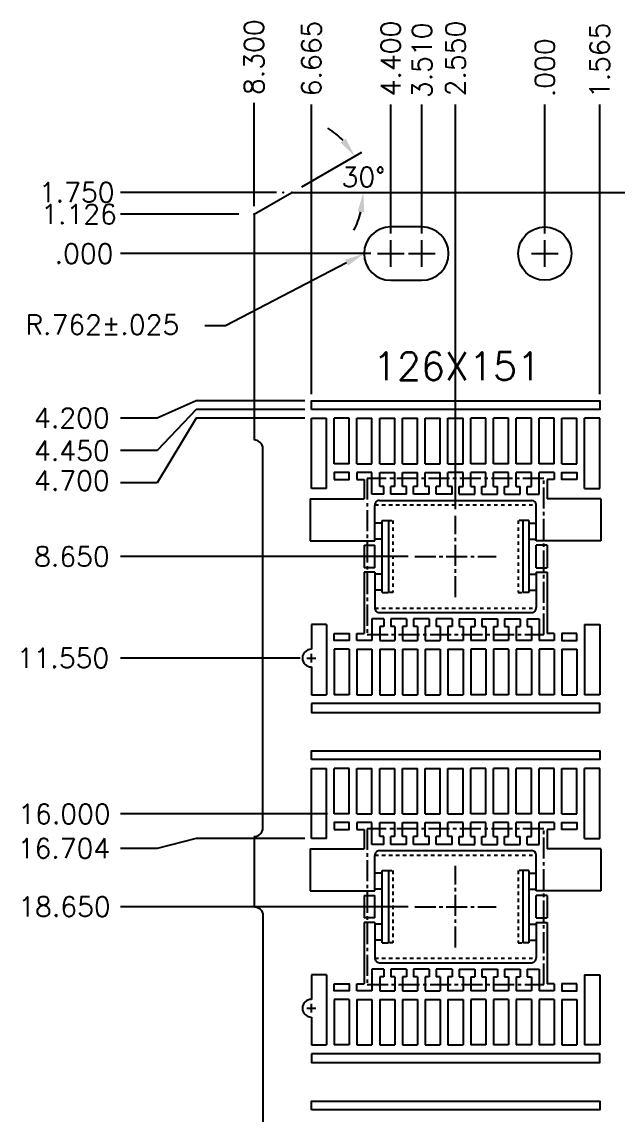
# Model space of a CAD drawing. Extents: x -22.4 to 36.1, y -70.8 to 7.
# Drawn here: x -14.93 to 2.06, y -24.57 to 6.62 of the extents above; entities that cross this region are included whole.
import ezdxf

# ---------------------------------------------------------------- set-up
doc = ezdxf.new("R2010")
doc.units = 0
doc.header["$LTSCALE"] = 0.8
doc.header["$MEASUREMENT"] = 0
doc.linetypes.add('CENTER2', pattern=[1.125, 0.75, -0.125, 0.125, -0.125])
doc.linetypes.add('HIDDEN2', pattern=[0.1875, 0.125, -0.0625])
doc.layers.add('1', color=7, linetype='Continuous')
doc.layers.add('1D', color=4, linetype='Continuous')
doc.styles.add('SIMPLEX', font='SIMPLEX')

msp = doc.modelspace()

# ---------------------------------------------------------------- linework, layer by layer
at = {"layer": '1'}
for p, q in [((-8.3, 1.126), (-7.219, 1.75)), ((-7.219, 1.75), (15.45, 1.75)), ((-8.3, 1.126), (-8.3, -5.321)), ((-6.665, -6.704), (-6.665, -4.7)), ((-6.665, -4.7), (-6.235, -4.7)), ((-6.235, -6.704), (-6.235, -4.7)), ((-5.585, -4.7), (-6.015, -4.7)), ((-6.015, -6), (-6.015, -4.7)), ((-5.585, -6), (-5.585, -4.7)), ((-5.365, -6), (-5.365, -4.7)), ((-5.365, -4.7), (-4.935, -4.7)), ((-4.935, -6), (-4.935, -4.7)), ((-4.715, -6), (-4.715, -4.7)), ((-4.715, -4.7), (-4.285, -4.7)), ((-4.285, -6), (-4.285, -4.7)), ((-4.065, -6), (-4.065, -4.7)), ((-4.065, -4.7), (-3.635, -4.7)), ((-3.635, -6), (-3.635, -4.7)), ((-3.415, -6), (-3.415, -4.7)), ((-3.415, -4.7), (-2.985, -4.7)), ((-2.985, -6), (-2.985, -4.7)), ((-2.765, -6), (-2.765, -4.7)), ((-2.765, -4.7), (-2.335, -4.7)), ((-2.335, -6), (-2.335, -4.7)), ((-2.115, -6), (-2.115, -4.7)), ((-1.685, -4.7), (-2.115, -4.7)), ((-1.685, -6), (-1.685, -4.7)), ((-1.465, -6), (-1.465, -4.7)), ((-1.035, -4.7), (-1.465, -4.7)), ((-1.035, -6), (-1.035, -4.7)), ((-0.815, -6), (-0.815, -4.7)), ((-0.385, -4.7), (-0.815, -4.7)), ((-0.385, -6), (-0.385, -4.7)), ((-0.165, -6), (-0.165, -4.7)), ((0.265, -4.7), (-0.165, -4.7)), ((0.265, -6), (0.265, -4.7)), ((0.485, -6), (0.485, -4.7)), ((0.485, -4.7), (0.915, -4.7)), ((0.915, -6), (0.915, -4.7)), ((1.135, -6.704), (1.135, -4.7)), ((1.565, -4.7), (1.135, -4.7)), ((1.565, -6.704), (1.565, -4.7)), ((-8.05, -16.4), (-8.05, -5.571)), ((-5.585, -6), (-6.015, -6)), ((-5.365, -6), (-4.935, -6)), ((-4.715, -6), (-4.285, -6)), ((-4.065, -6), (-3.635, -6)), ((-3.415, -6), (-2.985, -6)), ((-2.765, -6), (-2.335, -6)), ((-1.685, -6), (-2.115, -6)), ((-1.035, -6), (-1.465, -6)), ((-0.385, -6), (-0.815, -6)), ((0.265, -6), (-0.165, -6)), ((0.485, -6), (0.915, -6)), ((-5.365, -6.25), (-5.365, -6.45)), ((-4.935, -6.25), (-5.365, -6.25)), ((-5.365, -6.45), (-5.162, -6.45)), ((-5.162, -6.45), (-5.162, -7)), ((-4.935, -6.87), (-4.935, -6.25)), ((-4.715, -6.65), (-4.715, -6.25)), ((-4.715, -6.25), (-4.285, -6.25)), ((-4.285, -6.65), (-4.285, -6.25)), ((-4.065, -6.65), (-4.065, -6.25)), ((-4.065, -6.25), (-3.635, -6.25)), ((-3.635, -6.65), (-3.635, -6.25)), ((-3.415, -6.65), (-3.415, -6.25)), ((-3.415, -6.25), (-2.985, -6.25)), ((-2.985, -6.65), (-2.985, -6.25)), ((-2.765, -6.65), (-2.765, -6.25)), ((-2.335, -6.25), (-2.765, -6.25)), ((-2.335, -6.65), (-2.335, -6.25)), ((-2.115, -6.65), (-2.115, -6.25)), ((-1.685, -6.25), (-2.115, -6.25)), ((-1.685, -6.65), (-1.685, -6.25)), ((-1.465, -6.65), (-1.465, -6.25)), ((-1.035, -6.25), (-1.465, -6.25)), ((-1.035, -6.65), (-1.035, -6.25)), ((-0.815, -6.65), (-0.815, -6.25)), ((-0.385, -6.25), (-0.815, -6.25)), ((-0.385, -6.65), (-0.385, -6.25)), ((-0.165, -6.87), (-0.165, -6.25)), ((0.265, -6.25), (-0.165, -6.25)), ((0.062, -6.45), (0.062, -7)), ((0.265, -6.45), (0.062, -6.45)), ((0.265, -6.25), (0.265, -6.45)), ((-6.235, -6.704), (-6.665, -6.704)), ((-4.6, -6.65), (-4.715, -6.65)), ((-4.6, -6.87), (-4.6, -6.65)), ((-4.4, -6.87), (-4.4, -6.65)), ((-4.285, -6.65), (-4.4, -6.65)), ((-3.95, -6.65), (-4.065, -6.65)), ((-3.95, -6.87), (-3.95, -6.65)), ((-3.75, -6.87), (-3.75, -6.65)), ((-3.635, -6.65), (-3.75, -6.65)), ((-3.3, -6.65), (-3.415, -6.65)), ((-3.3, -6.87), (-3.3, -6.65)), ((-2.985, -6.65), (-3.1, -6.65)), ((-3.1, -6.87), (-3.1, -6.65)), ((-2.65, -6.65), (-2.765, -6.65)), ((-2.65, -6.87), (-2.65, -6.65)), ((-2.45, -6.87), (-2.45, -6.65)), ((-2.45, -6.65), (-2.335, -6.65)), ((-2.115, -6.65), (-2, -6.65)), ((-2, -6.87), (-2, -6.65)), ((-1.8, -6.87), (-1.8, -6.65)), ((-1.8, -6.65), (-1.685, -6.65)), ((-1.465, -6.65), (-1.35, -6.65)), ((-1.35, -6.87), (-1.35, -6.65)), ((-1.15, -6.65), (-1.035, -6.65)), ((-1.15, -6.87), (-1.15, -6.65)), ((-0.815, -6.65), (-0.7, -6.65)), ((-0.7, -6.87), (-0.7, -6.65)), ((-0.5, -6.65), (-0.385, -6.65)), ((-0.5, -6.87), (-0.5, -6.65)), ((1.135, -6.704), (1.565, -6.704)), ((-6.697, -7), (-5.162, -7)), ((-6.697, -7), (-6.697, -8.2)), ((-4.6, -6.87), (-4.935, -6.87)), ((-4.724, -7.05), (-0.377, -7.05)), ((-3.95, -6.87), (-4.4, -6.87)), ((-3.3, -6.87), (-3.75, -6.87)), ((-2.65, -6.87), (-3.1, -6.87)), ((-2.45, -6.87), (-2, -6.87)), ((-1.8, -6.87), (-1.35, -6.87)), ((-1.15, -6.87), (-0.7, -6.87)), ((-0.5, -6.87), (-0.165, -6.87)), ((1.597, -7), (0.062, -7)), ((1.597, -7), (1.597, -8.2)), ((-4.85, -8.2), (-4.85, -7.19)), ((-0.25, -7.19), (-0.25, -7.177)), ((-0.25, -8.2), (-0.25, -7.19)), ((-4.648, -9.68), (-4.648, -7.62)), ((-4.648, -7.62), (-4.467, -7.62)), ((-4.467, -7.62), (-4.467, -9.68)), ((-0.633, -7.62), (-0.633, -9.68)), ((-0.453, -7.62), (-0.633, -7.62)), ((-0.453, -7.62), (-0.453, -9.68)), ((-6.697, -8.2), (-4.85, -8.2)), ((-5.162, -8.327), (-4.85, -8.327)), ((-5.162, -8.327), (-5.162, -8.973)), ((-4.85, -8.973), (-4.85, -8.327)), ((1.597, -8.2), (-0.25, -8.2)), ((-0.25, -8.973), (-0.25, -8.327)), ((0.062, -8.327), (-0.25, -8.327)), ((0.062, -8.327), (0.062, -8.973)), ((-4.85, -8.973), (-5.162, -8.973)), ((-0.25, -8.973), (0.062, -8.973)), ((-5.162, -9.1), (-5.162, -10.85)), ((-4.85, -9.1), (-5.162, -9.1)), ((-4.85, -9.1), (-4.85, -10.11)), ((-0.25, -9.1), (-0.25, -10.11)), ((-0.25, -9.1), (0.062, -9.1)), ((0.062, -9.1), (0.062, -10.85)), ((-4.648, -9.68), (-4.467, -9.68)), ((-0.453, -9.68), (-0.633, -9.68)), ((-4.724, -10.25), (-0.376, -10.25)), ((-6.665, -10.596), (-6.665, -11.296)), ((-6.235, -10.596), (-6.665, -10.596)), ((-6.235, -10.596), (-6.235, -12.6)), ((-4.935, -10.43), (-4.935, -11.05)), ((-4.6, -10.43), (-4.935, -10.43)), ((-4.6, -10.43), (-4.6, -10.65)), ((-4.4, -10.43), (-4.4, -10.65)), ((-3.95, -10.43), (-4.4, -10.43)), ((-3.95, -10.43), (-3.95, -10.65)), ((-3.75, -10.43), (-3.75, -10.65)), ((-3.3, -10.43), (-3.75, -10.43)), ((-3.3, -10.43), (-3.3, -10.65)), ((-3.1, -10.43), (-3.1, -10.65)), ((-2.65, -10.43), (-3.1, -10.43)), ((-2.65, -10.43), (-2.65, -10.65)), ((-2.45, -10.43), (-2.45, -10.65)), ((-2.45, -10.43), (-2, -10.43)), ((-2, -10.43), (-2, -10.65)), ((-1.8, -10.43), (-1.35, -10.43)), ((-1.8, -10.43), (-1.8, -10.65)), ((-1.35, -10.43), (-1.35, -10.65)), ((-1.15, -10.43), (-0.7, -10.43)), ((-1.15, -10.43), (-1.15, -10.65)), ((-0.7, -10.43), (-0.7, -10.65)), ((-0.5, -10.43), (-0.5, -10.65)), ((-0.5, -10.43), (-0.165, -10.43)), ((-0.165, -10.43), (-0.165, -11.05)), ((1.135, -10.596), (1.135, -12.6)), ((1.135, -10.596), (1.565, -10.596)), ((1.565, -10.596), (1.565, -12.6)), ((-5.365, -11.05), (-5.365, -10.85)), ((-5.365, -10.85), (-5.162, -10.85)), ((-4.715, -10.65), (-4.715, -11.05)), ((-4.6, -10.65), (-4.715, -10.65)), ((-4.285, -10.65), (-4.4, -10.65)), ((-4.285, -10.65), (-4.285, -11.05)), ((-4.065, -10.65), (-4.065, -11.05)), ((-3.95, -10.65), (-4.065, -10.65)), ((-3.635, -10.65), (-3.75, -10.65)), ((-3.635, -10.65), (-3.635, -11.05)), ((-3.415, -10.65), (-3.415, -11.05)), ((-3.3, -10.65), (-3.415, -10.65)), ((-2.985, -10.65), (-3.1, -10.65)), ((-2.985, -10.65), (-2.985, -11.05)), ((-2.65, -10.65), (-2.765, -10.65)), ((-2.765, -10.65), (-2.765, -11.05)), ((-2.45, -10.65), (-2.335, -10.65)), ((-2.335, -10.65), (-2.335, -11.05)), ((-2.115, -10.65), (-2.115, -11.05)), ((-2.115, -10.65), (-2, -10.65)), ((-1.8, -10.65), (-1.685, -10.65)), ((-1.685, -10.65), (-1.685, -11.05)), ((-1.465, -10.65), (-1.35, -10.65)), ((-1.465, -10.65), (-1.465, -11.05)), ((-1.15, -10.65), (-1.035, -10.65)), ((-1.035, -10.65), (-1.035, -11.05)), ((-0.815, -10.65), (-0.7, -10.65)), ((-0.815, -10.65), (-0.815, -11.05)), ((-0.5, -10.65), (-0.385, -10.65)), ((-0.385, -10.65), (-0.385, -11.05)), ((0.265, -10.85), (0.062, -10.85)), ((0.265, -10.85), (0.265, -11.05)), ((-4.935, -11.05), (-5.365, -11.05)), ((-4.715, -11.05), (-4.285, -11.05)), ((-4.065, -11.05), (-3.635, -11.05)), ((-3.415, -11.05), (-2.985, -11.05)), ((-2.335, -11.05), (-2.765, -11.05)), ((-1.685, -11.05), (-2.115, -11.05)), ((-1.035, -11.05), (-1.465, -11.05)), ((-0.385, -11.05), (-0.815, -11.05)), ((0.265, -11.05), (-0.165, -11.05)), ((-5.585, -11.3), (-6.015, -11.3)), ((-6.015, -11.3), (-6.015, -12.6)), ((-5.585, -11.3), (-5.585, -12.6)), ((-5.365, -11.3), (-5.365, -12.6)), ((-5.365, -11.3), (-4.935, -11.3)), ((-4.935, -11.3), (-4.935, -12.6)), ((-4.715, -11.3), (-4.715, -12.6)), ((-4.715, -11.3), (-4.285, -11.3)), ((-4.285, -11.3), (-4.285, -12.6)), ((-4.065, -11.3), (-4.065, -12.6)), ((-4.065, -11.3), (-3.635, -11.3)), ((-3.635, -11.3), (-3.635, -12.6)), ((-3.415, -11.3), (-3.415, -12.6)), ((-3.415, -11.3), (-2.985, -11.3)), ((-2.985, -11.3), (-2.985, -12.6)), ((-2.765, -11.3), (-2.335, -11.3)), ((-2.765, -11.3), (-2.765, -12.6)), ((-2.335, -11.3), (-2.335, -12.6)), ((-2.115, -11.3), (-2.115, -12.6)), ((-1.685, -11.3), (-2.115, -11.3)), ((-1.685, -11.3), (-1.685, -12.6)), ((-1.465, -11.3), (-1.465, -12.6)), ((-1.035, -11.3), (-1.465, -11.3)), ((-1.035, -11.3), (-1.035, -12.6)), ((-0.815, -11.3), (-0.815, -12.6)), ((-0.385, -11.3), (-0.815, -11.3)), ((-0.385, -11.3), (-0.385, -12.6)), ((-0.165, -11.3), (-0.165, -12.6)), ((0.265, -11.3), (-0.165, -11.3)), ((0.265, -11.3), (0.265, -12.6)), ((0.485, -11.3), (0.485, -12.6)), ((0.485, -11.3), (0.915, -11.3)), ((0.915, -11.3), (0.915, -12.6)), ((-6.665, -11.804), (-6.665, -12.6)), ((-6.665, -12.6), (-6.235, -12.6)), ((-5.585, -12.6), (-6.015, -12.6)), ((-5.365, -12.6), (-4.935, -12.6)), ((-4.715, -12.6), (-4.285, -12.6)), ((-4.065, -12.6), (-3.635, -12.6)), ((-3.415, -12.6), (-2.985, -12.6)), ((-2.765, -12.6), (-2.335, -12.6)), ((-1.685, -12.6), (-2.115, -12.6)), ((-1.035, -12.6), (-1.465, -12.6)), ((-0.385, -12.6), (-0.815, -12.6)), ((0.265, -12.6), (-0.165, -12.6)), ((0.485, -12.6), (0.915, -12.6)), ((1.565, -12.6), (1.135, -12.6)), ((-6.665, -14.7), (-6.235, -14.7)), ((-6.665, -16.704), (-6.665, -14.7)), ((-6.235, -16.704), (-6.235, -14.7)), ((-5.585, -14.7), (-6.015, -14.7)), ((-6.015, -16), (-6.015, -14.7)), ((-5.585, -16), (-5.585, -14.7)), ((-5.365, -14.7), (-4.935, -14.7)), ((-5.365, -16), (-5.365, -14.7)), ((-4.935, -16), (-4.935, -14.7)), ((-4.715, -14.7), (-4.285, -14.7)), ((-4.715, -16), (-4.715, -14.7)), ((-4.285, -16), (-4.285, -14.7)), ((-4.065, -14.7), (-3.635, -14.7)), ((-4.065, -16), (-4.065, -14.7)), ((-3.635, -16), (-3.635, -14.7)), ((-3.415, -14.7), (-2.985, -14.7)), ((-3.415, -16), (-3.415, -14.7)), ((-2.985, -16), (-2.985, -14.7)), ((-2.765, -14.7), (-2.335, -14.7)), ((-2.765, -16), (-2.765, -14.7)), ((-2.335, -16), (-2.335, -14.7)), ((-1.685, -14.7), (-2.115, -14.7)), ((-2.115, -16), (-2.115, -14.7)), ((-1.685, -16), (-1.685, -14.7)), ((-1.035, -14.7), (-1.465, -14.7)), ((-1.465, -16), (-1.465, -14.7)), ((-1.035, -16), (-1.035, -14.7)), ((-0.385, -14.7), (-0.815, -14.7)), ((-0.815, -16), (-0.815, -14.7)), ((-0.385, -16), (-0.385, -14.7)), ((0.265, -14.7), (-0.165, -14.7)), ((-0.165, -16), (-0.165, -14.7)), ((0.265, -16), (0.265, -14.7)), ((0.485, -14.7), (0.915, -14.7)), ((0.485, -16), (0.485, -14.7)), ((0.915, -16), (0.915, -14.7)), ((1.565, -14.7), (1.135, -14.7)), ((1.135, -16.704), (1.135, -14.7)), ((1.565, -16.704), (1.565, -14.7)), ((-5.585, -16), (-6.015, -16)), ((-5.365, -16), (-4.935, -16)), ((-4.715, -16), (-4.285, -16)), ((-4.065, -16), (-3.635, -16)), ((-3.415, -16), (-2.985, -16)), ((-2.765, -16), (-2.335, -16)), ((-1.685, -16), (-2.115, -16)), ((-1.035, -16), (-1.465, -16)), ((-0.385, -16), (-0.815, -16)), ((0.265, -16), (-0.165, -16)), ((0.485, -16), (0.915, -16)), ((-5.365, -16.25), (-5.365, -16.45)), ((-4.935, -16.25), (-5.365, -16.25)), ((-5.365, -16.45), (-5.162, -16.45)), ((-5.162, -16.45), (-5.162, -17)), ((-4.935, -16.87), (-4.935, -16.25)), ((-4.715, -16.65), (-4.715, -16.25)), ((-4.715, -16.25), (-4.285, -16.25)), ((-4.285, -16.65), (-4.285, -16.25)), ((-4.065, -16.65), (-4.065, -16.25)), ((-4.065, -16.25), (-3.635, -16.25)), ((-3.635, -16.65), (-3.635, -16.25)), ((-3.415, -16.65), (-3.415, -16.25)), ((-3.415, -16.25), (-2.985, -16.25)), ((-2.985, -16.65), (-2.985, -16.25)), ((-2.765, -16.65), (-2.765, -16.25)), ((-2.335, -16.25), (-2.765, -16.25)), ((-2.335, -16.65), (-2.335, -16.25)), ((-2.115, -16.65), (-2.115, -16.25)), ((-1.685, -16.25), (-2.115, -16.25)), ((-1.685, -16.65), (-1.685, -16.25)), ((-1.465, -16.65), (-1.465, -16.25)), ((-1.035, -16.25), (-1.465, -16.25)), ((-1.035, -16.65), (-1.035, -16.25)), ((-0.815, -16.65), (-0.815, -16.25)), ((-0.385, -16.25), (-0.815, -16.25)), ((-0.385, -16.65), (-0.385, -16.25)), ((-0.165, -16.87), (-0.165, -16.25)), ((0.265, -16.25), (-0.165, -16.25)), ((0.062, -16.45), (0.062, -17)), ((0.265, -16.45), (0.062, -16.45)), ((0.265, -16.25), (0.265, -16.45)), ((-8.3, -16.65), (-8.3, -18.65)), ((-6.235, -16.704), (-6.665, -16.704)), ((-4.6, -16.65), (-4.715, -16.65)), ((-4.6, -16.87), (-4.6, -16.65)), ((-4.4, -16.87), (-4.4, -16.65)), ((-4.285, -16.65), (-4.4, -16.65)), ((-3.95, -16.65), (-4.065, -16.65)), ((-3.95, -16.87), (-3.95, -16.65)), ((-3.75, -16.87), (-3.75, -16.65)), ((-3.635, -16.65), (-3.75, -16.65)), ((-3.3, -16.65), (-3.415, -16.65)), ((-3.3, -16.87), (-3.3, -16.65)), ((-2.985, -16.65), (-3.1, -16.65)), ((-3.1, -16.87), (-3.1, -16.65)), ((-2.65, -16.65), (-2.765, -16.65)), ((-2.65, -16.87), (-2.65, -16.65)), ((-2.45, -16.87), (-2.45, -16.65)), ((-2.45, -16.65), (-2.335, -16.65)), ((-2.115, -16.65), (-2, -16.65)), ((-2, -16.87), (-2, -16.65)), ((-1.8, -16.87), (-1.8, -16.65)), ((-1.8, -16.65), (-1.685, -16.65)), ((-1.465, -16.65), (-1.35, -16.65)), ((-1.35, -16.87), (-1.35, -16.65)), ((-1.15, -16.65), (-1.035, -16.65)), ((-1.15, -16.87), (-1.15, -16.65)), ((-0.815, -16.65), (-0.7, -16.65)), ((-0.7, -16.87), (-0.7, -16.65)), ((-0.5, -16.65), (-0.385, -16.65)), ((-0.5, -16.87), (-0.5, -16.65)), ((1.135, -16.704), (1.565, -16.704)), ((-6.697, -17), (-5.162, -17)), ((-6.697, -17), (-6.697, -18.2)), ((-4.6, -16.87), (-4.935, -16.87)), ((-4.724, -17.05), (-0.377, -17.05)), ((-3.95, -16.87), (-4.4, -16.87)), ((-3.3, -16.87), (-3.75, -16.87)), ((-2.65, -16.87), (-3.1, -16.87)), ((-2.45, -16.87), (-2, -16.87)), ((-1.8, -16.87), (-1.35, -16.87)), ((-1.15, -16.87), (-0.7, -16.87)), ((-0.5, -16.87), (-0.165, -16.87)), ((1.597, -17), (0.062, -17)), ((1.597, -17), (1.597, -18.2)), ((-4.85, -18.2), (-4.85, -17.19)), ((-0.25, -17.19), (-0.25, -17.177)), ((-0.25, -18.2), (-0.25, -17.19)), ((-4.648, -19.68), (-4.648, -17.62)), ((-4.648, -17.62), (-4.467, -17.62)), ((-4.467, -17.62), (-4.467, -19.68)), ((-0.633, -17.62), (-0.633, -19.68)), ((-0.453, -17.62), (-0.633, -17.62)), ((-0.453, -17.62), (-0.453, -19.68)), ((-6.697, -18.2), (-4.85, -18.2)), ((-5.162, -18.327), (-4.85, -18.327)), ((-5.162, -18.327), (-5.162, -18.973)), ((-4.85, -18.973), (-4.85, -18.327)), ((1.597, -18.2), (-0.25, -18.2)), ((-0.25, -18.973), (-0.25, -18.327)), ((0.062, -18.327), (-0.25, -18.327)), ((0.062, -18.327), (0.062, -18.973)), ((-4.85, -18.973), (-5.162, -18.973)), ((-0.25, -18.973), (0.062, -18.973)), ((-5.162, -19.1), (-5.162, -20.85)), ((-4.85, -19.1), (-5.162, -19.1)), ((-4.85, -19.1), (-4.85, -20.11)), ((-0.25, -19.1), (-0.25, -20.11)), ((-0.25, -19.1), (0.062, -19.1)), ((0.062, -19.1), (0.062, -20.85)), ((-4.648, -19.68), (-4.467, -19.68)), ((-0.453, -19.68), (-0.633, -19.68)), ((-4.724, -20.25), (-0.376, -20.25)), ((-4.935, -20.43), (-4.935, -21.05)), ((-4.6, -20.43), (-4.935, -20.43)), ((-4.6, -20.43), (-4.6, -20.65)), ((-4.4, -20.43), (-4.4, -20.65)), ((-3.95, -20.43), (-4.4, -20.43)), ((-3.95, -20.43), (-3.95, -20.65)), ((-3.75, -20.43), (-3.75, -20.65)), ((-3.3, -20.43), (-3.75, -20.43)), ((-3.3, -20.43), (-3.3, -20.65)), ((-3.1, -20.43), (-3.1, -20.65)), ((-2.65, -20.43), (-3.1, -20.43)), ((-2.65, -20.43), (-2.65, -20.65)), ((-2.45, -20.43), (-2.45, -20.65)), ((-2.45, -20.43), (-2, -20.43)), ((-2, -20.43), (-2, -20.65)), ((-1.8, -20.43), (-1.35, -20.43)), ((-1.8, -20.43), (-1.8, -20.65)), ((-1.35, -20.43), (-1.35, -20.65)), ((-1.15, -20.43), (-0.7, -20.43)), ((-1.15, -20.43), (-1.15, -20.65)), ((-0.7, -20.43), (-0.7, -20.65)), ((-0.5, -20.43), (-0.5, -20.65)), ((-0.5, -20.43), (-0.165, -20.43)), ((-0.165, -20.43), (-0.165, -21.05)), ((-6.235, -20.596), (-6.665, -20.596)), ((-6.665, -20.596), (-6.665, -21.296)), ((-6.235, -20.596), (-6.235, -22.6)), ((-5.365, -21.05), (-5.365, -20.85)), ((-5.365, -20.85), (-5.162, -20.85)), ((-4.715, -20.65), (-4.715, -21.05)), ((-4.6, -20.65), (-4.715, -20.65)), ((-4.285, -20.65), (-4.4, -20.65)), ((-4.285, -20.65), (-4.285, -21.05)), ((-4.065, -20.65), (-4.065, -21.05)), ((-3.95, -20.65), (-4.065, -20.65)), ((-3.635, -20.65), (-3.75, -20.65)), ((-3.635, -20.65), (-3.635, -21.05)), ((-3.415, -20.65), (-3.415, -21.05)), ((-3.3, -20.65), (-3.415, -20.65)), ((-2.985, -20.65), (-3.1, -20.65)), ((-2.985, -20.65), (-2.985, -21.05)), ((-2.65, -20.65), (-2.765, -20.65)), ((-2.765, -20.65), (-2.765, -21.05)), ((-2.45, -20.65), (-2.335, -20.65)), ((-2.335, -20.65), (-2.335, -21.05)), ((-2.115, -20.65), (-2.115, -21.05)), ((-2.115, -20.65), (-2, -20.65)), ((-1.8, -20.65), (-1.685, -20.65)), ((-1.685, -20.65), (-1.685, -21.05)), ((-1.465, -20.65), (-1.35, -20.65)), ((-1.465, -20.65), (-1.465, -21.05)), ((-1.15, -20.65), (-1.035, -20.65)), ((-1.035, -20.65), (-1.035, -21.05)), ((-0.815, -20.65), (-0.7, -20.65)), ((-0.815, -20.65), (-0.815, -21.05)), ((-0.5, -20.65), (-0.385, -20.65)), ((-0.385, -20.65), (-0.385, -21.05)), ((0.265, -20.85), (0.062, -20.85)), ((0.265, -20.85), (0.265, -21.05)), ((1.135, -20.596), (1.135, -22.6)), ((1.135, -20.596), (1.565, -20.596)), ((1.565, -20.596), (1.565, -22.6)), ((-4.935, -21.05), (-5.365, -21.05)), ((-4.715, -21.05), (-4.285, -21.05)), ((-4.065, -21.05), (-3.635, -21.05)), ((-3.415, -21.05), (-2.985, -21.05)), ((-2.335, -21.05), (-2.765, -21.05)), ((-1.685, -21.05), (-2.115, -21.05)), ((-1.035, -21.05), (-1.465, -21.05)), ((-0.385, -21.05), (-0.815, -21.05)), ((0.265, -21.05), (-0.165, -21.05)), ((-5.585, -21.3), (-6.015, -21.3)), ((-6.015, -21.3), (-6.015, -22.6)), ((-5.585, -21.3), (-5.585, -22.6)), ((-5.365, -21.3), (-5.365, -22.6)), ((-5.365, -21.3), (-4.935, -21.3)), ((-4.935, -21.3), (-4.935, -22.6)), ((-4.715, -21.3), (-4.715, -22.6)), ((-4.715, -21.3), (-4.285, -21.3)), ((-4.285, -21.3), (-4.285, -22.6)), ((-4.065, -21.3), (-4.065, -22.6)), ((-4.065, -21.3), (-3.635, -21.3)), ((-3.635, -21.3), (-3.635, -22.6)), ((-3.415, -21.3), (-3.415, -22.6)), ((-3.415, -21.3), (-2.985, -21.3)), ((-2.985, -21.3), (-2.985, -22.6)), ((-2.765, -21.3), (-2.765, -22.6)), ((-2.765, -21.3), (-2.335, -21.3)), ((-2.335, -21.3), (-2.335, -22.6)), ((-2.115, -21.3), (-2.115, -22.6)), ((-1.685, -21.3), (-2.115, -21.3)), ((-1.685, -21.3), (-1.685, -22.6)), ((-1.465, -21.3), (-1.465, -22.6)), ((-1.035, -21.3), (-1.465, -21.3)), ((-1.035, -21.3), (-1.035, -22.6)), ((-0.815, -21.3), (-0.815, -22.6)), ((-0.385, -21.3), (-0.815, -21.3)), ((-0.385, -21.3), (-0.385, -22.6)), ((-0.165, -21.3), (-0.165, -22.6)), ((0.265, -21.3), (-0.165, -21.3)), ((0.265, -21.3), (0.265, -22.6)), ((0.485, -21.3), (0.485, -22.6)), ((0.485, -21.3), (0.915, -21.3)), ((0.915, -21.3), (0.915, -22.6)), ((-6.665, -21.804), (-6.665, -22.6)), ((-6.665, -22.6), (-6.235, -22.6)), ((-5.585, -22.6), (-6.015, -22.6)), ((-5.365, -22.6), (-4.935, -22.6)), ((-4.715, -22.6), (-4.285, -22.6)), ((-4.065, -22.6), (-3.635, -22.6)), ((-3.415, -22.6), (-2.985, -22.6)), ((-2.765, -22.6), (-2.335, -22.6)), ((-1.685, -22.6), (-2.115, -22.6)), ((-1.035, -22.6), (-1.465, -22.6)), ((-0.385, -22.6), (-0.815, -22.6)), ((0.265, -22.6), (-0.165, -22.6)), ((0.485, -22.6), (0.915, -22.6)), ((1.565, -22.6), (1.135, -22.6))]:
    msp.add_line(p, q, dxfattribs=at)
msp.add_lwpolyline([(-4.4, -0.762), (-3.51, -0.762, 1), (-3.51, 0.762), (-4.4, 0.762, 1)], format="xyb", close=True, dxfattribs=at)
for points in [[(-6.665, -4.45), (-6.665, -4.2), (1.565, -4.2), (1.565, -4.45)], [(-6.665, -12.85), (-6.665, -13.1), (1.565, -13.1), (1.565, -12.85)], [(-6.665, -14.45), (-6.665, -14.2), (1.565, -14.2), (1.565, -14.45)], [(-6.665, -22.85), (-6.665, -23.1), (1.565, -23.1), (1.565, -22.85)], [(-6.665, -24.45), (-6.665, -24.2), (1.565, -24.2), (1.565, -24.45)]]:
    msp.add_lwpolyline(points, close=True, dxfattribs=at)
for points in [[(-6.015, -6.45), (-5.585, -6.45), (-5.585, -6.25), (-6.015, -6.25), (-6.015, -6.45)], [(0.915, -6.45), (0.485, -6.45), (0.485, -6.25), (0.915, -6.25), (0.915, -6.45)], [(-6.015, -10.85), (-5.585, -10.85), (-5.585, -11.05), (-6.015, -11.05), (-6.015, -10.85)], [(0.915, -10.85), (0.485, -10.85), (0.485, -11.05), (0.915, -11.05), (0.915, -10.85)], [(-6.015, -16.45), (-5.585, -16.45), (-5.585, -16.25), (-6.015, -16.25), (-6.015, -16.45)], [(0.915, -16.45), (0.485, -16.45), (0.485, -16.25), (0.915, -16.25), (0.915, -16.45)], [(-6.015, -20.85), (-5.585, -20.85), (-5.585, -21.05), (-6.015, -21.05), (-6.015, -20.85)], [(0.915, -20.85), (0.485, -20.85), (0.485, -21.05), (0.915, -21.05), (0.915, -20.85)]]:
    msp.add_lwpolyline(points, dxfattribs=at)
msp.add_lwpolyline([(-8.3, -18.65, -0.414214), (-8.05, -18.9), (-8.05, -28.4, -0.414214), (-8.3, -28.65)], format="xyb", dxfattribs=at)
msp.add_circle((0, 0), 0.762, dxfattribs=at)
for centre, radius, start, end in [((-8.3, -5.571), 0.25, 0, 90), ((-4.724, -7.177), 0.127, 90, 185.8752), ((-0.377, -7.177), 0.127, 0, 90), ((-4.724, -10.123), 0.127, 174.1248, 270), ((-0.376, -10.123), 0.127, 270, 5.8752), ((-6.665, -11.55), 0.254, 90, 270), ((-8.3, -16.4), 0.25, 270, 0), ((-4.724, -17.177), 0.127, 90, 185.8752), ((-0.377, -17.177), 0.127, 0, 90), ((-4.724, -20.123), 0.127, 174.1248, 270), ((-0.376, -20.123), 0.127, 270, 5.8752), ((-6.665, -21.55), 0.254, 90, 270)]:
    msp.add_arc(centre, radius, start, end, dxfattribs=at)
at = {"layer": '1', "color": 4, "linetype": 'ByBlock'}
for p in [(-7.47, 1.75), (-7.47, 1.75), (-7.219, 1.75), (-8.3, 1.126), (-8.3, 1.126), (-8.3, 1.126), (-8.3, 1.126)]:
    msp.add_point(p, dxfattribs=at)
at = {"layer": '1D', "color": 4}
for p, q in [((-8.3, 1.354), (-8.3, 4.304)), ((-7.657, 1.75), (-12.109, 1.75)), ((-8.737, 1.126), (-12.109, 1.126))]:
    msp.add_line(p, q, dxfattribs=at)
at = {"layer": '1D'}
for p, q in [((-6.665, -4.01), (-6.665, 4.263)), ((-4.4, 0.571), (-4.4, 4.263)), ((-3.51, 0.571), (-3.51, 4.263)), ((-2.55, -7.295), (-2.55, 4.263)), ((0, 0.571), (0, 4.263)), ((1.565, -4.01), (1.565, 4.263)), ((-6.936, 1.906), (-5.221, 2.897)), ((-4.4, -0.381), (-4.4, 0.381)), ((-3.51, -0.381), (-3.51, 0.381)), ((0, -0.381), (0, 0.381)), ((-0.381, 0), (0.381, 0)), ((-4.971, 0), (-12.109, 0)), ((-4.781, 0), (-4.019, 0)), ((-3.891, 0), (-3.129, 0)), ((-9.95, -4.2), (-11.07, -4.701)), ((-6.855, -4.2), (-9.95, -4.2)), ((-9.95, -4.45), (-11.07, -5.627)), ((-6.855, -4.45), (-9.95, -4.45)), ((-11.07, -4.701), (-12.109, -4.701)), ((-9.95, -4.7), (-11.07, -6.545)), ((-6.855, -4.7), (-9.95, -4.7)), ((-11.07, -5.627), (-12.109, -5.627)), ((-11.07, -6.545), (-12.109, -6.545)), ((-4.648, -7.693), (-4.85, -7.693)), ((-0.453, -7.693), (-0.25, -7.693)), ((-4.648, -8.15), (-4.85, -8.15)), ((-0.453, -8.15), (-0.25, -8.15)), ((-3.905, -8.65), (-12.109, -8.65)), ((-4.648, -9.15), (-4.85, -9.15)), ((-0.453, -9.15), (-0.25, -9.15)), ((-4.648, -9.607), (-4.85, -9.607)), ((-0.453, -9.607), (-0.25, -9.607)), ((-6.665, -11.675), (-6.665, -11.425)), ((-6.98, -11.55), (-12.109, -11.55)), ((-6.79, -11.55), (-6.54, -11.55)), ((-6.205, -16), (-12.109, -16)), ((-9.95, -16.704), (-11.07, -16.986)), ((-6.855, -16.704), (-9.95, -16.704)), ((-11.07, -16.986), (-12.109, -16.986)), ((-4.648, -17.693), (-4.85, -17.693)), ((-0.453, -17.693), (-0.25, -17.693)), ((-4.648, -18.15), (-4.85, -18.15)), ((-0.453, -18.15), (-0.25, -18.15)), ((-3.905, -18.65), (-12.109, -18.65)), ((-4.648, -19.15), (-4.85, -19.15)), ((-0.453, -19.15), (-0.25, -19.15)), ((-4.648, -19.607), (-4.85, -19.607)), ((-0.453, -19.607), (-0.25, -19.607)), ((-6.665, -21.675), (-6.665, -21.425)), ((-6.79, -21.55), (-6.54, -21.55))]:
    msp.add_line(p, q, dxfattribs=at)
at = {"layer": '1D', "linetype": 'HIDDEN2'}
for p, q in [((-4.851, -7.177), (-0.25, -7.177)), ((-4.851, -10.123), (-0.249, -10.123)), ((-4.851, -17.177), (-0.25, -17.177)), ((-4.851, -20.123), (-0.249, -20.123))]:
    msp.add_line(p, q, dxfattribs=at)
at = {"layer": '1D', "linetype": 'CENTER2'}
for p, q in [((-2.55, -9.815), (-2.55, -7.485)), ((-3.715, -8.65), (-1.385, -8.65)), ((-2.55, -19.815), (-2.55, -17.485)), ((-3.715, -18.65), (-1.385, -18.65))]:
    msp.add_line(p, q, dxfattribs=at)
at = {"layer": '1D'}
msp.add_lwpolyline([(-5.658, -0.259), (-9.12, -2.065), (-9.705, -2.065)], dxfattribs=at)
at = {"layer": '1D', "color": 2, "linetype": 'CENTER2'}
for points in [[(-0.025, -10.875), (-0.025, -6.425), (-5.075, -6.425), (-5.075, -10.875)], [(-0.025, -20.875), (-0.025, -16.425), (-5.075, -16.425), (-5.075, -20.875)]]:
    msp.add_lwpolyline(points, close=True, dxfattribs=at)
at = {"layer": '1D', "linetype": 'HIDDEN2'}
for points in [[(-4.467, -7.62), (-4.339, -7.62), (-4.339, -9.68), (-4.467, -9.68)], [(-0.633, -7.62), (-0.761, -7.62), (-0.761, -9.68), (-0.633, -9.68)], [(-4.467, -17.62), (-4.339, -17.62), (-4.339, -19.68), (-4.467, -19.68)], [(-0.633, -17.62), (-0.761, -17.62), (-0.761, -19.68), (-0.633, -19.68)]]:
    msp.add_lwpolyline(points, dxfattribs=at)
at = {"layer": '1D'}
for centre, start, end in [((-7.404, 1.636), 44.0667, 58.1172), ((-7.47, 1.75), 331.8991, 345.9496)]:
    msp.add_arc(centre, 2.289, start, end, dxfattribs=at)
for points in [[(-5.684, 3.284), (-5.833, 3.172), (-5.422, 2.781)], [(-5.342, 1.206), (-5.156, 1.183), (-5.181, 1.75)], [(-5.702, -0.176), (-5.162, 0), (-5.615, -0.342)]]:
    msp.add_solid(points, dxfattribs=at)

# ---------------------------------------------------------------- texts
at = {"layer": '1D', "color": 4, "linetype": 'ByBlock', "insert": (-8.3, 5.611), "char_height": 0.56, "attachment_point": 5, "rotation": 90, "style": 'SIMPLEX'}
msp.add_mtext('8.300', dxfattribs=at)
at = {"layer": '1D', "char_height": 0.56, "attachment_point": 5, "rotation": 90, "style": 'SIMPLEX'}
for s, insert in [('\\A1;6.665', (-6.665, 5.573)), ('4.400', (-4.4, 5.573)), ('\\A1;2.550', (-2.55, 5.573)), ('3.510', (-3.51, 5.52)), ('\\A1;1.565', (1.565, 5.52)), ('\\A1;.000', (0, 5.307))]:
    msp.add_mtext(s, dxfattribs=dict(at, insert=insert))
at = {"layer": '1D', "color": 4, "linetype": 'ByBlock', "char_height": 0.56, "attachment_point": 5, "style": 'SIMPLEX'}
for s, insert in [('30°', (-5.179, 2.185)), ('\\A1;1.750', (-13.363, 1.75)), ('\\A1;1.126', (-13.296, 1.126))]:
    msp.add_mtext(s, dxfattribs=dict(at, insert=insert))
at = {"layer": '1D', "style": 'SIMPLEX'}
for s, insert, char_height, attachment_point in [('\\A1;.000', (-13.153, 0), 0.56, 5), ('\\A1;R.762%%P.025', (-14.827, -1.751), 0.56, 1), ('126X151', (-2.508, -3.21), 0.8, 5), ('\\A1;4.200', (-13.5, -4.692), 0.56, 5), ('\\A1;4.450', (-13.5, -5.631), 0.56, 5), ('\\A1;4.700', (-13.5, -6.481), 0.56, 5), ('\\A1;8.650', (-13.5, -8.65), 0.56, 5), ('11.550', (-13.754, -11.55), 0.56, 5), ('16.000', (-13.714, -16), 0.56, 5), ('\\A1;16.704', (-13.727, -16.986), 0.56, 5), ('\\A1;18.650', (-13.714, -18.65), 0.56, 5)]:
    msp.add_mtext(s, dxfattribs=dict(at, insert=insert, char_height=char_height, attachment_point=attachment_point))

doc.saveas('drawing.dxf')
